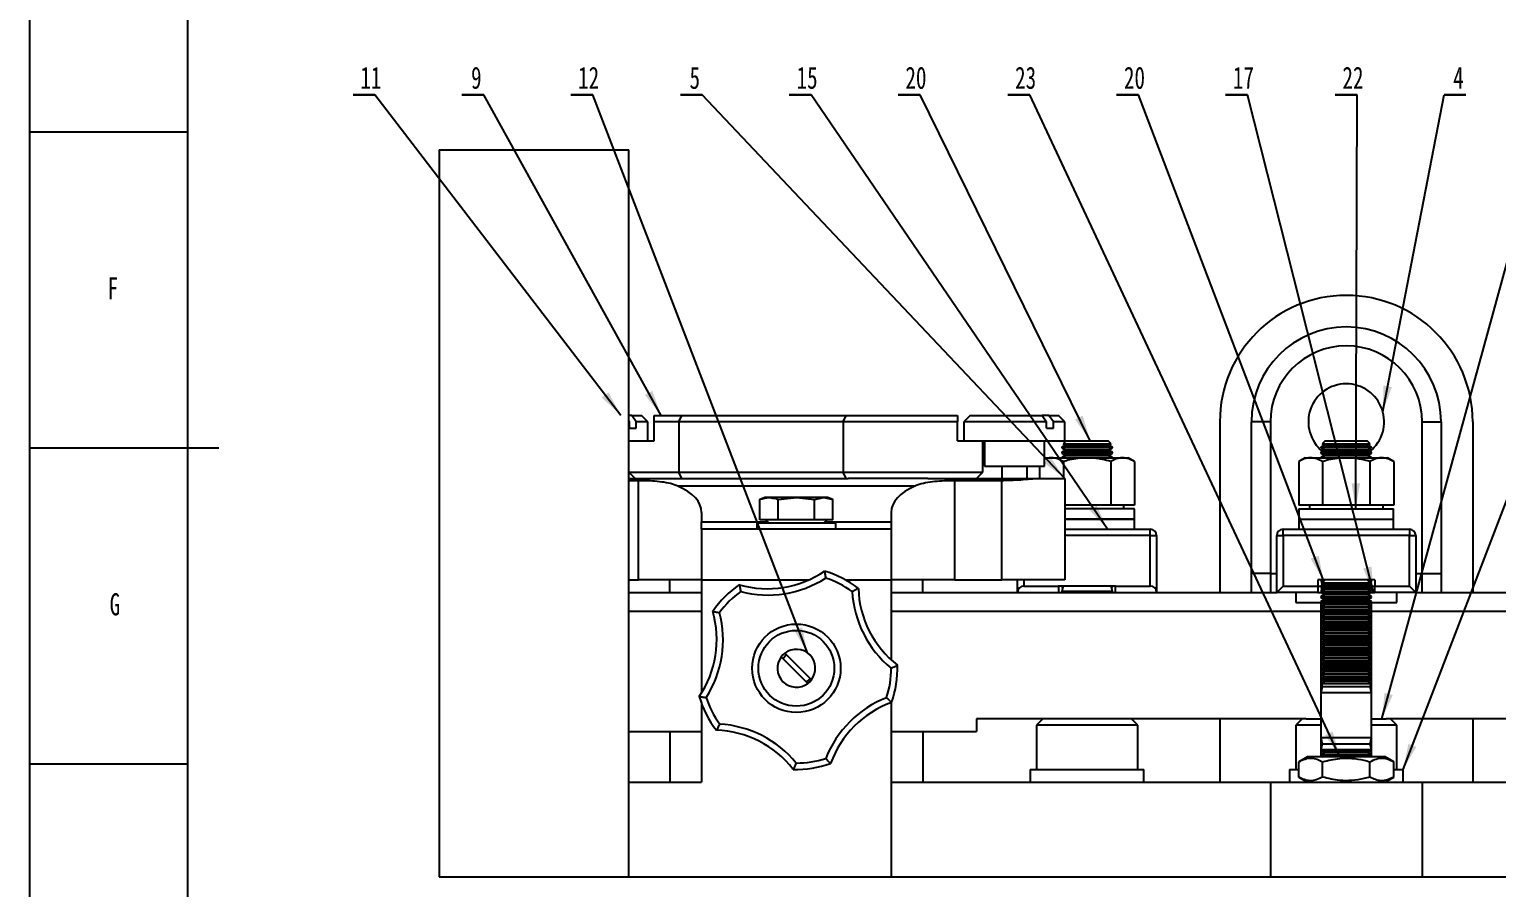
# Model space of a CAD drawing. Header units: millimetres. Extents: x 0 to 841, y 0 to 594.
# Drawn here: x 0 to 232.1, y 227.4 to 363.2 of the extents above; entities that cross this region are included whole.
import ezdxf

# ---------------------------------------------------------------- set-up
doc = ezdxf.new("R2010")
doc.units = ezdxf.units.MM
doc.layers.add('10', color=7, linetype='Continuous')
doc.layers.add('5', color=7, linetype='Continuous')
doc.styles.add('SLDTEXTSTYLE4', font='TXT', dxfattribs={"width": 0.7})
doc.dimstyles.new('SLDDIMSTYLE0', dxfattribs={"dimtxt": 0.18, "dimasz": 4.08, "dimexe": 0, "dimexo": 0.0625, "dimgap": 0, "dimtad": 0, "dimtih": 1, "dimtoh": 1, "dimdec": 0, "dimrnd": 1e-09, "dimzin": 0, "dimdsep": 46, "dimtxsty": 'Standard', "dimsah": 1, "dimcen": 0.09, "dimadec": 0, "dimazin": 0, "dimtfac": 4.08, "dimtdec": 0, "dimtofl": 0, "dimtmove": 0, "dimatfit": 3, "dimfxl": 0, "dimfrac": 2, "dimtolj": 1, "dimtzin": 0, "dimarcsym": 0})

# ---------------------------------------------------------------- blocks, each defined once
blk = doc.blocks.new('SW_NOTE_0')
at = {"layer": '10', "color": 0}
for p, q in [((-3.47, 0), (0, 0)), ((0, 0), (-3.47, 0)), ((-3.47, 0), (0, 0)), ((0, 0), (-3.47, 0)), ((-3.47, 0), (0, 0)), ((0, 0), (-3.47, 0))]:
    blk.add_line(p, q, dxfattribs=at)
at = {"layer": '10', "color": 0, "insert": (-0.65, 4.48), "char_height": 3.5, "attachment_point": 2, "style": 'SLDTEXTSTYLE4'}
blk.add_mtext('11', dxfattribs=at)
blk = doc.blocks.new('SW_NOTE_1')
at = {"layer": '10', "color": 0}
for p, q in [((-3.47, 0), (0, 0)), ((0, 0), (-3.47, 0)), ((-3.47, 0), (0, 0)), ((0, 0), (-3.47, 0)), ((-3.47, 0), (0, 0)), ((0, 0), (-3.47, 0))]:
    blk.add_line(p, q, dxfattribs=at)
at = {"layer": '10', "color": 0, "insert": (-1.19, 4.48), "char_height": 3.5, "attachment_point": 2, "style": 'SLDTEXTSTYLE4'}
blk.add_mtext('9', dxfattribs=at)
blk = doc.blocks.new('SW_NOTE_2')
at = {"layer": '10', "color": 0}
for p, q in [((-3.47, 0), (0, 0)), ((0, 0), (-3.47, 0)), ((-3.47, 0), (0, 0)), ((0, 0), (-3.47, 0)), ((-3.47, 0), (0, 0)), ((0, 0), (-3.47, 0))]:
    blk.add_line(p, q, dxfattribs=at)
at = {"layer": '10', "color": 0, "insert": (-0.65, 4.48), "char_height": 3.5, "attachment_point": 2, "style": 'SLDTEXTSTYLE4'}
blk.add_mtext('12', dxfattribs=at)
blk = doc.blocks.new('SW_NOTE_3')
at = {"layer": '10', "color": 0}
for p, q in [((-3.47, 0), (0, 0)), ((0, 0), (-3.47, 0)), ((-3.47, 0), (0, 0)), ((0, 0), (-3.47, 0)), ((-3.47, 0), (0, 0)), ((0, 0), (-3.47, 0))]:
    blk.add_line(p, q, dxfattribs=at)
at = {"layer": '10', "color": 0, "insert": (-1.19, 4.48), "char_height": 3.5, "attachment_point": 2, "style": 'SLDTEXTSTYLE4'}
blk.add_mtext('5', dxfattribs=at)
blk = doc.blocks.new('SW_NOTE_4')
at = {"layer": '10', "color": 0}
for p, q in [((-3.47, 0), (0, 0)), ((0, 0), (-3.47, 0)), ((-3.47, 0), (0, 0)), ((0, 0), (-3.47, 0)), ((-3.47, 0), (0, 0)), ((0, 0), (-3.47, 0))]:
    blk.add_line(p, q, dxfattribs=at)
at = {"layer": '10', "color": 0, "insert": (-0.65, 4.48), "char_height": 3.5, "attachment_point": 2, "style": 'SLDTEXTSTYLE4'}
blk.add_mtext('15', dxfattribs=at)
blk = doc.blocks.new('SW_NOTE_5')
at = {"layer": '10', "color": 0}
for p, q in [((-3.47, 0), (0, 0)), ((0, 0), (-3.47, 0)), ((-3.47, 0), (0, 0)), ((0, 0), (-3.47, 0)), ((-3.47, 0), (0, 0)), ((0, 0), (-3.47, 0))]:
    blk.add_line(p, q, dxfattribs=at)
at = {"layer": '10', "color": 0, "insert": (-0.65, 4.48), "char_height": 3.5, "attachment_point": 2, "style": 'SLDTEXTSTYLE4'}
blk.add_mtext('20', dxfattribs=at)
blk = doc.blocks.new('SW_NOTE_6')
at = {"layer": '10', "color": 0}
for p, q in [((-3.47, 0), (0, 0)), ((0, 0), (-3.47, 0)), ((-3.47, 0), (0, 0)), ((0, 0), (-3.47, 0)), ((-3.47, 0), (0, 0)), ((0, 0), (-3.47, 0))]:
    blk.add_line(p, q, dxfattribs=at)
at = {"layer": '10', "color": 0, "insert": (-0.65, 4.48), "char_height": 3.5, "attachment_point": 2, "style": 'SLDTEXTSTYLE4'}
blk.add_mtext('23', dxfattribs=at)
blk = doc.blocks.new('SW_NOTE_7')
at = {"layer": '10', "color": 0}
for p, q in [((-3.47, 0), (0, 0)), ((0, 0), (-3.47, 0)), ((-3.47, 0), (0, 0)), ((0, 0), (-3.47, 0)), ((-3.47, 0), (0, 0)), ((0, 0), (-3.47, 0))]:
    blk.add_line(p, q, dxfattribs=at)
at = {"layer": '10', "color": 0, "insert": (-0.65, 4.48), "char_height": 3.5, "attachment_point": 2, "style": 'SLDTEXTSTYLE4'}
blk.add_mtext('20', dxfattribs=at)
blk = doc.blocks.new('SW_NOTE_8')
at = {"layer": '10', "color": 0}
for p, q in [((-3.47, 0), (0, 0)), ((0, 0), (-3.47, 0)), ((-3.47, 0), (0, 0)), ((0, 0), (-3.47, 0)), ((-3.47, 0), (0, 0)), ((0, 0), (-3.47, 0))]:
    blk.add_line(p, q, dxfattribs=at)
at = {"layer": '10', "color": 0, "insert": (-0.64, 4.48), "char_height": 3.5, "attachment_point": 2, "style": 'SLDTEXTSTYLE4'}
blk.add_mtext('17', dxfattribs=at)
blk = doc.blocks.new('SW_NOTE_9')
at = {"layer": '10', "color": 0}
for p, q in [((-3.47, 0), (0, 0)), ((0, 0), (-3.47, 0)), ((-3.47, 0), (0, 0)), ((0, 0), (-3.47, 0)), ((-3.47, 0), (0, 0)), ((0, 0), (-3.47, 0))]:
    blk.add_line(p, q, dxfattribs=at)
at = {"layer": '10', "color": 0, "insert": (-0.65, 4.48), "char_height": 3.5, "attachment_point": 2, "style": 'SLDTEXTSTYLE4'}
blk.add_mtext('22', dxfattribs=at)
blk = doc.blocks.new('SW_NOTE_10')
at = {"layer": '10', "color": 0}
for p, q in [((0, 0), (3.47, 0)), ((3.47, 0), (0, 0)), ((0, 0), (3.47, 0)), ((3.47, 0), (0, 0)), ((0, 0), (3.47, 0)), ((3.47, 0), (0, 0))]:
    blk.add_line(p, q, dxfattribs=at)
at = {"layer": '10', "color": 0, "insert": (2.28, 4.48), "char_height": 3.5, "attachment_point": 2, "style": 'SLDTEXTSTYLE4'}
blk.add_mtext('4', dxfattribs=at)

msp = doc.modelspace()

# ---------------------------------------------------------------- linework, layer by layer
at = {"color": 7, "linetype": 'Continuous', "lineweight": 25}
for p, q in [((64.85, 344.13), (64.85, 229.13)), ((64.85, 344.13), (94.85, 344.13)), ((94.85, 229.13), (94.85, 344.13)), ((95.3, 302.13), (94.85, 302.13)), ((96.01, 301.13), (95.3, 302.13)), ((95.3, 302.13), (96.85, 302.13)), ((97.85, 301.13), (96.85, 302.13)), ((98.85, 301.13), (98.85, 302.13)), ((98.85, 302.13), (103.21, 302.13)), ((102.74, 301.13), (103.21, 302.13)), ((103.21, 302.13), (129.21, 302.13)), ((128.74, 301.13), (129.21, 302.13)), ((129.21, 302.13), (146.85, 302.13)), ((146.85, 302.13), (146.85, 301.13)), ((148.85, 302.13), (147.85, 301.13)), ((148.85, 302.13), (160.24, 302.13)), ((160.24, 302.13), (160.95, 301.13)), ((161.3, 302.13), (160.24, 302.13)), ((161.3, 302.13), (162.85, 302.13)), ((162.01, 301.13), (161.3, 302.13)), ((163.85, 301.13), (162.85, 302.13)), ((94.85, 301.27), (94.95, 301.13)), ((94.95, 300.13), (94.95, 301.13)), ((94.95, 300.13), (96.01, 300.13)), ((96.01, 300.13), (96.01, 301.13)), ((97.85, 301.13), (96.01, 301.13)), ((97.85, 298.13), (97.85, 301.13)), ((102.74, 301.13), (98.85, 301.13)), ((98.85, 298.13), (98.85, 301.13)), ((128.74, 301.13), (102.74, 301.13)), ((102.74, 301.13), (102.74, 293.13)), ((146.85, 301.13), (128.74, 301.13)), ((128.74, 301.13), (128.74, 293.13)), ((146.85, 298.13), (146.85, 301.13)), ((147.85, 301.13), (147.85, 298.13)), ((160.95, 301.13), (147.85, 301.13)), ((160.95, 300.13), (160.95, 301.13)), ((160.95, 300.13), (162.01, 300.13)), ((162.01, 300.13), (162.01, 301.13)), ((163.85, 301.13), (162.01, 301.13)), ((163.85, 298.13), (163.85, 301.13)), ((188.35, 301.13), (188.35, 274.13)), ((196.35, 301.13), (193.35, 301.13)), ((193.35, 277.13), (193.35, 301.13)), ((196.35, 301.13), (196.35, 277.13)), ((220.35, 301.13), (223.35, 301.13)), ((220.35, 277.13), (220.35, 301.13)), ((223.35, 301.13), (223.35, 277.13)), ((228.35, 301.13), (228.35, 274.13)), ((94.85, 298.13), (95.83, 298.13)), ((95.83, 298.13), (98.85, 298.13)), ((146.85, 298.13), (149.88, 298.13)), ((149.88, 298.13), (163.85, 298.13)), ((150.85, 293.13), (150.85, 298.13)), ((151.1, 298.13), (151.1, 294.13)), ((160.6, 294.13), (160.6, 298.13)), ((163.94, 297.45), (163.35, 297.11)), ((164.03, 298.13), (163.56, 297.66)), ((163.56, 297.66), (163.94, 297.45)), ((163.56, 297.66), (167.35, 297.66)), ((170.76, 297.45), (163.94, 297.45)), ((164.03, 298.13), (170.67, 298.13)), ((167.35, 297.66), (171.14, 297.66)), ((171.14, 297.66), (170.67, 298.13)), ((170.76, 297.45), (171.14, 297.66)), ((171.35, 297.11), (170.76, 297.45)), ((204.94, 297.45), (204.35, 297.11)), ((205.03, 298.13), (204.56, 297.66)), ((204.56, 297.66), (204.94, 297.45)), ((204.56, 297.66), (208.26, 297.66)), ((211.76, 297.45), (204.94, 297.45)), ((205.03, 298.13), (211.67, 298.13)), ((208.26, 297.66), (212.14, 297.66)), ((212.14, 297.66), (211.67, 298.13)), ((211.76, 297.45), (212.14, 297.66)), ((212.35, 297.11), (211.76, 297.45)), ((160.85, 295.43), (160.6, 295.28)), ((160.85, 295.43), (161.72, 295.43)), ((161.72, 295.43), (167.35, 295.43)), ((163.35, 297.11), (163.35, 296.98)), ((171.35, 297.11), (163.35, 297.11)), ((163.35, 296.98), (163.94, 296.64)), ((171.35, 296.98), (163.35, 296.98)), ((163.94, 296.64), (163.35, 296.3)), ((163.35, 296.3), (163.35, 296.16)), ((171.35, 296.3), (163.35, 296.3)), ((163.35, 296.16), (163.94, 295.83)), ((171.35, 296.16), (163.35, 296.16)), ((163.94, 295.83), (163.35, 295.49)), ((163.35, 295.49), (163.35, 295.43)), ((171.35, 295.49), (163.35, 295.49)), ((163.6, 294.84), (163.6, 292.13)), ((170.76, 296.64), (163.94, 296.64)), ((170.76, 295.83), (163.94, 295.83)), ((167.35, 295.43), (172.98, 295.43)), ((170.76, 296.64), (171.35, 296.98)), ((171.35, 296.3), (170.76, 296.64)), ((170.76, 295.83), (171.35, 296.16)), ((171.35, 295.49), (170.76, 295.83)), ((171.1, 294.84), (171.1, 287.93)), ((171.35, 296.98), (171.35, 297.11)), ((171.35, 296.16), (171.35, 296.3)), ((171.35, 295.43), (171.35, 295.49)), ((172.98, 295.43), (173.85, 295.43)), ((174.86, 294.84), (173.85, 295.43)), ((174.86, 294.84), (174.86, 287.93)), ((201.85, 295.43), (200.84, 294.84)), ((200.84, 294.84), (200.84, 287.93)), ((201.85, 295.43), (202.72, 295.43)), ((202.72, 295.43), (208.35, 295.43)), ((204.35, 297.11), (204.35, 296.98)), ((212.35, 297.11), (204.35, 297.11)), ((204.35, 296.98), (204.94, 296.64)), ((212.35, 296.98), (204.35, 296.98)), ((204.94, 296.64), (204.35, 296.3)), ((204.35, 296.3), (204.35, 296.16)), ((212.35, 296.3), (204.35, 296.3)), ((204.35, 296.16), (204.94, 295.83)), ((212.35, 296.16), (204.35, 296.16)), ((204.94, 295.83), (204.35, 295.49)), ((204.35, 295.49), (204.35, 295.43)), ((212.35, 295.49), (204.35, 295.49)), ((204.6, 294.84), (204.6, 287.93)), ((211.76, 296.64), (204.94, 296.64)), ((211.76, 295.83), (204.94, 295.83)), ((208.35, 295.43), (213.98, 295.43)), ((211.76, 296.64), (212.35, 296.98)), ((212.35, 296.3), (211.76, 296.64)), ((211.76, 295.83), (212.35, 296.16)), ((212.35, 295.49), (211.76, 295.83)), ((212.1, 294.84), (212.1, 287.93)), ((212.35, 296.98), (212.35, 297.11)), ((212.35, 296.16), (212.35, 296.3)), ((212.35, 295.43), (212.35, 295.49)), ((213.98, 295.43), (214.85, 295.43)), ((215.86, 294.84), (214.85, 295.43)), ((215.86, 294.84), (215.86, 287.93)), ((94.85, 293.13), (95.85, 292.13)), ((94.85, 293.13), (102.74, 293.13)), ((103.21, 292.13), (102.74, 293.13)), ((102.74, 293.13), (128.74, 293.13)), ((128.74, 293.13), (150.85, 293.13)), ((129.21, 292.13), (128.74, 293.13)), ((149.85, 292.13), (150.85, 293.13)), ((151.1, 294.13), (160.6, 294.13)), ((153.85, 294.13), (153.85, 292.13)), ((157.85, 292.13), (157.85, 294.13)), ((159.84, 294.13), (159.84, 292.13)), ((94.85, 292.13), (129.55, 292.13)), ((96.35, 291.81), (94.85, 291.81)), ((96.35, 276.13), (96.35, 291.81)), ((140.09, 290.95), (102.62, 290.95)), ((142.16, 292.13), (129.55, 292.13)), ((142.16, 292.13), (160.46, 292.13)), ((146.35, 291.81), (146.35, 276.13)), ((153.85, 291.81), (146.35, 291.81)), ((153.85, 276.13), (153.85, 291.81)), ((160.46, 292.13), (163.85, 292.13)), ((163.85, 292.13), (163.85, 276.13)), ((116.35, 289.13), (115.58, 288.84)), ((115.58, 285.63), (115.58, 288.84)), ((117.02, 289.13), (116.35, 289.13)), ((121.35, 289.13), (117.02, 289.13)), ((118.46, 288.84), (121.35, 289.13)), ((118.46, 285.63), (118.46, 288.84)), ((121.35, 289.13), (124.24, 288.84)), ((125.68, 289.13), (121.35, 289.13)), ((124.24, 288.84), (125.68, 289.13)), ((124.24, 285.63), (124.24, 288.84)), ((125.68, 289.13), (127.12, 288.84)), ((126.35, 289.13), (125.68, 289.13)), ((127.12, 288.84), (126.35, 289.13)), ((127.12, 285.63), (127.12, 288.84)), ((171.1, 287.93), (163.85, 287.93)), ((174.86, 287.93), (171.1, 287.93)), ((173.17, 287.33), (173.17, 287.93)), ((204.6, 287.93), (200.84, 287.93)), ((202.54, 287.93), (202.54, 287.33)), ((212.1, 287.93), (204.6, 287.93)), ((215.86, 287.93), (212.1, 287.93)), ((214.17, 287.33), (214.17, 287.93)), ((106.35, 286.79), (106.35, 285.3)), ((118.46, 285.63), (115.58, 285.63)), ((116.48, 285.63), (116.98, 285.13)), ((124.24, 285.63), (118.46, 285.63)), ((127.12, 285.63), (124.24, 285.63)), ((125.72, 285.13), (126.22, 285.63)), ((136.35, 286.79), (136.35, 285.3)), ((174.85, 287.33), (163.85, 287.33)), ((163.85, 285.73), (173.12, 285.73)), ((174.85, 285.73), (163.85, 285.73)), ((173.12, 285.73), (174.85, 285.73)), ((174.85, 285.73), (174.85, 287.33)), ((174.85, 284.13), (174.85, 285.73)), ((200.85, 287.33), (200.85, 285.73)), ((200.85, 287.33), (215.85, 287.33)), ((200.85, 285.73), (200.85, 284.13)), ((200.85, 285.73), (215.85, 285.73)), ((215.85, 285.73), (215.85, 287.33)), ((215.85, 284.13), (215.85, 285.73)), ((106.35, 284.13), (106.35, 285.3)), ((106.35, 284.13), (106.35, 276.13)), ((136.35, 284.13), (106.35, 284.13)), ((115.1, 285.13), (115.1, 284.13)), ((115.1, 285.13), (127.6, 285.13)), ((127.6, 284.13), (127.6, 285.13)), ((136.35, 285.3), (136.35, 284.13)), ((136.35, 284.13), (136.35, 276.13)), ((163.85, 284.13), (177.35, 284.13)), ((177.35, 283.13), (177.35, 284.13)), ((198.35, 284.13), (218.35, 284.13)), ((198.35, 283.13), (198.35, 284.13)), ((218.35, 284.13), (218.35, 283.13)), ((177.35, 275.13), (177.35, 283.13)), ((177.35, 283.13), (178.35, 283.13)), ((178.35, 283.13), (178.35, 274.13)), ((197.35, 283.13), (198.35, 283.13)), ((197.35, 274.13), (197.35, 283.13)), ((218.35, 283.13), (198.35, 283.13)), ((198.35, 283.13), (198.35, 275.13)), ((218.35, 283.13), (219.35, 283.13)), ((218.35, 275.13), (218.35, 283.13)), ((219.35, 283.13), (219.35, 274.13)), ((193.35, 274.13), (193.35, 277.13)), ((196.35, 277.13), (193.35, 277.13)), ((220.35, 277.13), (223.35, 277.13)), ((223.35, 277.13), (223.35, 274.13)), ((94.85, 276.13), (96.35, 276.13)), ((94.85, 274.13), (106.35, 274.13)), ((106.35, 276.13), (96.35, 276.13)), ((101.35, 274.13), (101.35, 276.13)), ((106.35, 276.13), (106.35, 258.23)), ((106.35, 276.13), (123.37, 276.13)), ((129.1, 276.13), (136.35, 276.13)), ((146.35, 276.13), (136.35, 276.13)), ((136.35, 276.13), (136.35, 263.47)), ((136.35, 274.13), (197.35, 274.13)), ((141.35, 274.13), (141.35, 276.13)), ((146.35, 276.13), (153.85, 276.13)), ((163.85, 276.13), (153.85, 276.13)), ((156.35, 274.13), (156.35, 276.13)), ((157.35, 275.13), (162.85, 275.13)), ((162.85, 275.13), (162.85, 274.13)), ((171.85, 275.13), (162.85, 275.13)), ((163.38, 275.13), (163.35, 275.11)), ((163.54, 275.13), (163.35, 274.25)), ((163.35, 275.11), (163.35, 274.98)), ((163.54, 275.11), (163.35, 275.11)), ((163.35, 274.98), (163.49, 274.89)), ((163.51, 274.98), (163.35, 274.98)), ((163.36, 274.31), (163.35, 274.3)), ((163.35, 274.3), (163.35, 274.25)), ((163.36, 274.3), (163.35, 274.3)), ((163.35, 274.25), (163.35, 274.13)), ((171.35, 274.25), (163.35, 274.25)), ((171.35, 274.25), (171.16, 275.13)), ((171.35, 275.11), (171.16, 275.11)), ((171.35, 274.98), (171.19, 274.98)), ((171.21, 274.89), (171.35, 274.98)), ((171.35, 275.11), (171.32, 275.13)), ((171.35, 274.3), (171.34, 274.31)), ((171.35, 274.3), (171.34, 274.3)), ((171.35, 274.98), (171.35, 275.11)), ((171.35, 274.25), (171.35, 274.3)), ((171.35, 274.13), (171.35, 274.25)), ((171.85, 275.13), (177.35, 275.13)), ((171.85, 274.13), (171.85, 275.13)), ((197.35, 274.13), (198.35, 275.13)), ((203.85, 274.13), (197.35, 274.13)), ((198.35, 275.13), (203.85, 275.13)), ((200.35, 274.13), (200.35, 272.53)), ((212.85, 276.13), (203.85, 276.13)), ((203.85, 276.13), (203.85, 275.13)), ((203.85, 275.13), (203.85, 274.13)), ((203.85, 275.13), (204.38, 275.13)), ((203.85, 274.13), (204.35, 274.13)), ((204.94, 275.45), (204.35, 275.11)), ((204.35, 275.11), (204.35, 274.98)), ((212.35, 275.11), (204.35, 275.11)), ((204.35, 274.98), (204.94, 274.64)), ((212.35, 274.98), (204.35, 274.98)), ((204.94, 274.64), (204.35, 274.3)), ((204.35, 274.3), (204.35, 274.16)), ((212.35, 274.3), (204.35, 274.3)), ((204.35, 274.16), (204.94, 273.83)), ((204.35, 274.16), (204.35, 274.13)), ((212.35, 274.16), (204.35, 274.16)), ((204.49, 274.89), (204.36, 274.31)), ((204.56, 276.13), (204.37, 276.02)), ((204.37, 276.02), (204.55, 275.22)), ((204.37, 276.02), (204.92, 276.02)), ((205.03, 276.13), (204.56, 275.66)), ((204.56, 275.66), (204.94, 275.45)), ((204.56, 275.66), (208.35, 275.66)), ((211.76, 275.45), (204.94, 275.45)), ((211.76, 274.64), (204.94, 274.64)), ((208.35, 275.66), (212.14, 275.66)), ((212.14, 275.66), (211.67, 276.13)), ((211.76, 275.45), (212.14, 275.66)), ((212.35, 275.11), (211.76, 275.45)), ((211.76, 274.64), (212.35, 274.98)), ((212.35, 274.3), (211.76, 274.64)), ((211.76, 273.83), (212.35, 274.16)), ((211.78, 276.02), (212.33, 276.02)), ((212.33, 276.02), (212.14, 276.13)), ((212.16, 275.22), (212.33, 276.02)), ((212.34, 274.31), (212.21, 274.89)), ((212.32, 275.13), (212.85, 275.13)), ((212.35, 274.98), (212.35, 275.11)), ((212.35, 274.16), (212.35, 274.3)), ((212.35, 274.13), (212.35, 274.16)), ((212.35, 274.13), (212.85, 274.13)), ((212.85, 276.13), (212.85, 275.13)), ((212.85, 275.13), (218.35, 275.13)), ((212.85, 274.13), (212.85, 275.13)), ((219.35, 274.13), (212.85, 274.13)), ((216.35, 272.53), (216.35, 274.13)), ((218.35, 275.13), (219.35, 274.13)), ((219.35, 274.13), (280.35, 274.13)), ((200.35, 272.53), (204.35, 272.53)), ((204.94, 273.83), (204.35, 273.49)), ((204.35, 273.49), (204.35, 273.35)), ((212.35, 273.49), (204.35, 273.49)), ((204.35, 273.35), (204.94, 273.01)), ((212.35, 273.35), (204.35, 273.35)), ((204.94, 273.01), (204.35, 272.68)), ((204.35, 272.68), (204.35, 272.54)), ((212.35, 272.68), (204.35, 272.68)), ((204.35, 272.54), (204.94, 272.2)), ((212.35, 272.54), (204.35, 272.54)), ((204.35, 272.53), (204.35, 271.86)), ((204.94, 272.2), (204.35, 271.86)), ((204.35, 271.86), (204.35, 271.73)), ((212.35, 271.86), (204.35, 271.86)), ((204.35, 271.73), (204.94, 271.39)), ((204.35, 271.73), (204.35, 271.05)), ((212.35, 271.73), (204.35, 271.73)), ((211.76, 273.83), (204.94, 273.83)), ((211.76, 273.01), (204.94, 273.01)), ((211.76, 272.2), (204.94, 272.2)), ((212.35, 273.49), (211.76, 273.83)), ((211.76, 273.01), (212.35, 273.35)), ((212.35, 272.68), (211.76, 273.01)), ((211.76, 272.2), (212.35, 272.54)), ((212.35, 271.86), (211.76, 272.2)), ((211.76, 271.39), (212.35, 271.73)), ((212.35, 273.35), (212.35, 273.49)), ((212.35, 272.54), (212.35, 272.68)), ((212.35, 271.86), (212.35, 272.53)), ((212.35, 272.53), (216.35, 272.53)), ((212.35, 271.73), (212.35, 271.86)), ((212.35, 271.05), (212.35, 271.73)), ((204.94, 271.39), (204.35, 271.05)), ((204.35, 271.05), (204.35, 270.92)), ((212.35, 271.05), (204.35, 271.05)), ((204.35, 270.92), (204.94, 270.58)), ((204.35, 270.92), (204.35, 270.24)), ((212.35, 270.92), (204.35, 270.92)), ((204.94, 270.58), (204.35, 270.24)), ((204.35, 270.24), (204.35, 270.1)), ((212.35, 270.24), (204.35, 270.24)), ((204.35, 270.1), (204.94, 269.77)), ((204.35, 270.1), (204.35, 269.43)), ((212.35, 270.1), (204.35, 270.1)), ((204.94, 269.77), (204.35, 269.43)), ((204.35, 269.43), (204.35, 269.29)), ((212.35, 269.43), (204.35, 269.43)), ((204.35, 269.29), (204.94, 268.95)), ((204.35, 269.29), (204.35, 268.62)), ((212.35, 269.29), (204.35, 269.29)), ((211.76, 271.39), (204.94, 271.39)), ((211.76, 270.58), (204.94, 270.58)), ((211.76, 269.77), (204.94, 269.77)), ((212.35, 271.05), (211.76, 271.39)), ((211.76, 270.58), (212.35, 270.92)), ((212.35, 270.24), (211.76, 270.58)), ((211.76, 269.77), (212.35, 270.1)), ((212.35, 269.43), (211.76, 269.77)), ((211.76, 268.95), (212.35, 269.29)), ((212.35, 270.92), (212.35, 271.05)), ((212.35, 270.24), (212.35, 270.92)), ((212.35, 270.1), (212.35, 270.24)), ((212.35, 269.43), (212.35, 270.1)), ((212.35, 269.29), (212.35, 269.43)), ((212.35, 268.62), (212.35, 269.29)), ((204.94, 268.95), (204.35, 268.62)), ((204.35, 268.62), (204.35, 268.48)), ((212.35, 268.62), (204.35, 268.62)), ((204.35, 268.48), (204.94, 268.14)), ((204.35, 268.48), (204.35, 267.8)), ((212.35, 268.48), (204.35, 268.48)), ((204.94, 268.14), (204.35, 267.8)), ((204.35, 267.8), (204.35, 267.67)), ((212.35, 267.8), (204.35, 267.8)), ((204.35, 267.67), (204.94, 267.33)), ((204.35, 267.67), (204.35, 266.99)), ((212.35, 267.67), (204.35, 267.67)), ((204.94, 267.33), (204.35, 266.99)), ((204.35, 266.99), (204.35, 266.86)), ((212.35, 266.99), (204.35, 266.99)), ((211.76, 268.95), (204.94, 268.95)), ((211.76, 268.14), (204.94, 268.14)), ((211.76, 267.33), (204.94, 267.33)), ((212.35, 268.62), (211.76, 268.95)), ((211.76, 268.14), (212.35, 268.48)), ((212.35, 267.8), (211.76, 268.14)), ((211.76, 267.33), (212.35, 267.67)), ((212.35, 266.99), (211.76, 267.33)), ((212.35, 268.48), (212.35, 268.62)), ((212.35, 267.8), (212.35, 268.48)), ((212.35, 267.67), (212.35, 267.8)), ((212.35, 266.99), (212.35, 267.67)), ((212.35, 266.86), (212.35, 266.99)), ((204.35, 266.86), (204.94, 266.52)), ((204.35, 266.86), (204.35, 266.18)), ((212.35, 266.86), (204.35, 266.86)), ((204.94, 266.52), (204.35, 266.18)), ((204.35, 266.18), (204.35, 266.05)), ((212.35, 266.18), (204.35, 266.18)), ((204.35, 266.05), (204.94, 265.71)), ((204.35, 266.05), (204.35, 265.37)), ((212.35, 266.05), (204.35, 266.05)), ((204.94, 265.71), (204.35, 265.37)), ((204.35, 265.37), (204.35, 265.23)), ((212.35, 265.37), (204.35, 265.37)), ((204.35, 265.23), (204.94, 264.9)), ((204.35, 265.23), (204.35, 264.56)), ((212.35, 265.23), (204.35, 265.23)), ((204.94, 264.9), (204.35, 264.56)), ((211.76, 266.52), (204.94, 266.52)), ((211.76, 265.71), (204.94, 265.71)), ((211.76, 264.9), (204.94, 264.9)), ((211.76, 266.52), (212.35, 266.86)), ((212.35, 266.18), (211.76, 266.52)), ((211.76, 265.71), (212.35, 266.05)), ((212.35, 265.37), (211.76, 265.71)), ((211.76, 264.9), (212.35, 265.23)), ((212.35, 264.56), (211.76, 264.9)), ((212.35, 266.18), (212.35, 266.86)), ((212.35, 266.05), (212.35, 266.18)), ((212.35, 265.37), (212.35, 266.05)), ((212.35, 265.23), (212.35, 265.37)), ((212.35, 264.56), (212.35, 265.23)), ((118.97, 263.94), (123.17, 259.74)), ((119.24, 263.67), (119.75, 264.3)), ((123.74, 260.31), (119.53, 264.51)), ((204.35, 264.56), (204.35, 264.42)), ((212.35, 264.56), (204.35, 264.56)), ((204.35, 264.42), (204.94, 264.08)), ((204.35, 264.42), (204.35, 263.75)), ((212.35, 264.42), (204.35, 264.42)), ((204.94, 264.08), (204.35, 263.75)), ((204.35, 263.75), (204.35, 263.61)), ((212.35, 263.75), (204.35, 263.75)), ((204.35, 263.61), (204.94, 263.27)), ((204.35, 263.61), (204.35, 262.93)), ((212.35, 263.61), (204.35, 263.61)), ((204.94, 263.27), (204.35, 262.93)), ((204.35, 262.93), (204.35, 262.8)), ((212.35, 262.93), (204.35, 262.93)), ((204.35, 262.8), (204.94, 262.46)), ((204.35, 262.8), (204.35, 262.12)), ((212.35, 262.8), (204.35, 262.8)), ((204.94, 262.46), (204.35, 262.12)), ((211.76, 264.08), (204.94, 264.08)), ((211.76, 263.27), (204.94, 263.27)), ((211.76, 262.46), (204.94, 262.46)), ((211.76, 264.08), (212.35, 264.42)), ((212.35, 263.75), (211.76, 264.08)), ((211.76, 263.27), (212.35, 263.61)), ((212.35, 262.93), (211.76, 263.27)), ((211.76, 262.46), (212.35, 262.8)), ((212.35, 262.12), (211.76, 262.46)), ((212.35, 264.42), (212.35, 264.56)), ((212.35, 263.75), (212.35, 264.42)), ((212.35, 263.61), (212.35, 263.75)), ((212.35, 262.93), (212.35, 263.61)), ((212.35, 262.8), (212.35, 262.93)), ((212.35, 262.12), (212.35, 262.8)), ((204.35, 262.12), (204.35, 261.99)), ((212.35, 262.12), (204.35, 262.12)), ((204.35, 261.99), (204.94, 261.65)), ((204.35, 261.99), (204.35, 261.31)), ((212.35, 261.99), (204.35, 261.99)), ((204.94, 261.65), (204.35, 261.31)), ((204.35, 261.31), (204.35, 261.17)), ((212.35, 261.31), (204.35, 261.31)), ((204.35, 261.17), (204.94, 260.84)), ((204.35, 261.17), (204.35, 260.5)), ((212.35, 261.17), (204.35, 261.17)), ((204.94, 260.84), (204.35, 260.5)), ((204.35, 260.5), (204.35, 260.36)), ((212.35, 260.5), (204.35, 260.5)), ((204.35, 260.36), (204.94, 260.02)), ((204.35, 260.36), (204.35, 258.25)), ((212.35, 260.36), (204.35, 260.36)), ((204.94, 260.02), (204.43, 259.74)), ((211.76, 261.65), (204.94, 261.65)), ((211.76, 260.84), (204.94, 260.84)), ((211.76, 260.02), (204.94, 260.02)), ((211.76, 261.65), (212.35, 261.99)), ((212.35, 261.31), (211.76, 261.65)), ((211.76, 260.84), (212.35, 261.17)), ((212.35, 260.5), (211.76, 260.84)), ((211.76, 260.02), (212.35, 260.36)), ((212.27, 259.74), (211.76, 260.02)), ((212.35, 261.99), (212.35, 262.12)), ((212.35, 261.31), (212.35, 261.99)), ((212.35, 261.17), (212.35, 261.31)), ((212.35, 260.5), (212.35, 261.17)), ((212.35, 260.36), (212.35, 260.5)), ((212.35, 258.25), (212.35, 260.36)), ((204.55, 259.19), (204.35, 258.25)), ((204.35, 258.25), (204.35, 251.13)), ((212.35, 258.25), (204.35, 258.25)), ((204.43, 259.74), (204.55, 259.19)), ((204.43, 259.74), (212.27, 259.74)), ((212.15, 259.19), (204.55, 259.19)), ((212.15, 259.19), (212.27, 259.74)), ((212.35, 258.25), (212.15, 259.19)), ((212.35, 251.13), (212.35, 258.25)), ((106.35, 256.56), (106.35, 244.13)), ((136.35, 256.68), (136.35, 229.13)), ((202.03, 254.13), (149.85, 254.13)), ((149.85, 254.13), (149.85, 252.13)), ((160.35, 254.13), (159.35, 253.13)), ((159.35, 253.13), (159.35, 246.13)), ((175.35, 253.13), (159.35, 253.13)), ((175.35, 253.13), (174.35, 254.13)), ((175.35, 246.13), (175.35, 253.13)), ((188.35, 254.13), (188.35, 244.13)), ((201.35, 254.13), (200.35, 253.13)), ((200.35, 253.13), (200.35, 246.13)), ((204.35, 253.13), (200.35, 253.13)), ((202.03, 254.13), (204.35, 254.13)), ((212.35, 254.13), (214.68, 254.13)), ((216.35, 253.13), (212.35, 253.13)), ((277.85, 254.13), (214.68, 254.13)), ((216.35, 253.13), (215.35, 254.13)), ((216.35, 246.13), (216.35, 253.13)), ((228.35, 254.13), (228.35, 244.13)), ((94.85, 252.13), (106.35, 252.13)), ((101.35, 252.13), (101.35, 244.13)), ((136.35, 252.13), (149.85, 252.13)), ((141.35, 252.13), (141.35, 244.13)), ((204.35, 251.13), (204.55, 250.19)), ((204.35, 251.13), (204.35, 249.25)), ((212.35, 251.13), (204.35, 251.13)), ((212.15, 250.19), (212.35, 251.13)), ((212.35, 249.25), (212.35, 251.13)), ((204.55, 250.19), (204.35, 249.25)), ((204.35, 249.25), (204.35, 249.13)), ((212.35, 249.25), (204.35, 249.25)), ((204.35, 249.13), (204.94, 248.79)), ((204.35, 249.13), (204.35, 248.45)), ((212.35, 249.13), (204.35, 249.13)), ((204.94, 248.79), (204.35, 248.45)), ((204.35, 248.45), (204.35, 248.32)), ((212.35, 248.45), (204.35, 248.45)), ((204.55, 250.19), (208.35, 250.19)), ((211.76, 248.79), (204.94, 248.79)), ((208.35, 250.19), (212.15, 250.19)), ((211.76, 248.79), (212.35, 249.13)), ((212.35, 248.45), (211.76, 248.79)), ((212.35, 249.25), (212.15, 250.19)), ((212.35, 249.13), (212.35, 249.25)), ((212.35, 248.45), (212.35, 249.13)), ((212.35, 248.32), (212.35, 248.45)), ((158.35, 246.13), (158.35, 244.13)), ((158.35, 246.13), (176.35, 246.13)), ((176.35, 244.13), (176.35, 246.13)), ((199.35, 246.13), (199.35, 244.13)), ((199.35, 246.13), (200.84, 246.13)), ((202.23, 248.13), (200.84, 247.33)), ((200.84, 244.92), (200.84, 247.33)), ((214.48, 248.13), (202.23, 248.13)), ((204.35, 248.32), (204.68, 248.13)), ((204.35, 248.32), (204.35, 248.13)), ((212.35, 248.32), (204.35, 248.32)), ((204.6, 244.92), (204.6, 247.33)), ((212.02, 248.13), (212.35, 248.32)), ((212.1, 244.92), (212.1, 247.33)), ((212.35, 248.13), (212.35, 248.32)), ((215.86, 247.33), (214.48, 248.13)), ((215.86, 244.92), (215.86, 247.33)), ((215.86, 246.13), (217.35, 246.13)), ((217.35, 244.13), (217.35, 246.13)), ((94.85, 244.13), (106.35, 244.13)), ((136.35, 244.13), (196.35, 244.13)), ((196.35, 244.13), (196.35, 229.13)), ((196.35, 244.13), (220.35, 244.13)), ((200.84, 244.92), (202.23, 244.13)), ((214.48, 244.13), (215.86, 244.92)), ((220.35, 244.13), (220.35, 229.13)), ((220.35, 244.13), (280.35, 244.13)), ((64.85, 229.13), (94.85, 229.13)), ((94.85, 229.13), (136.35, 229.13)), ((136.35, 229.13), (196.35, 229.13)), ((196.35, 229.13), (220.35, 229.13)), ((220.35, 229.13), (280.35, 229.13))]:
    msp.add_line(p, q, dxfattribs=at)
at = {"color": 8, "linetype": 'Continuous', "lineweight": 25}
for p, q in [((106.35, 285.3), (116.8, 285.3)), ((125.9, 285.3), (136.35, 285.3)), ((177.35, 283.13), (163.85, 283.13)), ((196.35, 277.13), (196.35, 274.13)), ((196.35, 277.13), (197.35, 277.13)), ((219.35, 277.13), (220.35, 277.13)), ((220.35, 274.13), (220.35, 277.13)), ((157.35, 276.13), (157.35, 275.13)), ((106.35, 271.13), (94.85, 271.13)), ((204.35, 271.13), (136.35, 271.13)), ((280.35, 271.13), (212.35, 271.13))]:
    msp.add_line(p, q, dxfattribs=at)
at = {"color": 7, "linetype": 'Continuous', "lineweight": 25, "flags": 128}
for points in [[(119.53, 264.51), (119.23, 264.25), (118.97, 263.94)], [(123.17, 259.74), (123.47, 260), (123.74, 260.31)]]:
    msp.add_lwpolyline(points, dxfattribs=at)
at = {"color": 7, "linetype": 'Continuous', "lineweight": 25}
for radius in [7, 6]:
    msp.add_circle((121.35, 262.13), radius, dxfattribs=at)
for centre, radius, start, end in [((208.35, 301.13), 20, 0, 180), ((208.35, 301.13), 15, 0, 180), ((208.35, 301.13), 12, 0, 180), ((208.35, 301.13), 6, 90, 231.3042), ((208.35, 301.13), 6, 308.6958, 90), ((177.35, 283.13), 1, 0, 90), ((198.35, 283.13), 1, 90, 180), ((218.35, 283.13), 1, 0, 90), ((116.82, 290.72), 16, 253.8069, 304.1931), ((116.82, 290.72), 17, 255.4422, 302.5578), ((121.35, 262.13), 16, 52.1931, 73.8069), ((121.35, 262.13), 15, 53.934, 72.066), ((121.35, 262.13), 16, 124.1931, 145.8069), ((121.35, 262.13), 15, 125.934, 144.066), ((147.15, 275.27), 17, 183.4422, 230.5578), ((147.15, 275.27), 16, 181.8069, 232.1931), ((157.35, 274.13), 1, 90, 180), ((177.35, 274.13), 1, 0, 90), ((92.75, 266.65), 16, 325.8069, 16.1931), ((92.75, 266.65), 17, 327.4422, 14.5578), ((121.35, 262.13), 3, 322.6623, 127.3377), ((121.35, 262.13), 3, 142.6623, 307.3377), ((121.35, 262.13), 16, 340.1931, 1.8069), ((121.35, 262.13), 15, 341.934, 0.066), ((121.35, 262.13), 16, 196.1931, 217.8069), ((121.35, 262.13), 15, 197.934, 216.066), ((141.83, 241.65), 17, 111.4422, 158.5578), ((141.83, 241.65), 16, 109.8069, 160.1931), ((108.2, 236.33), 17, 39.4422, 86.5578), ((108.2, 236.33), 16, 37.8069, 88.1931), ((121.35, 262.13), 16, 268.1931, 289.8069), ((121.35, 262.13), 15, 269.934, 288.066)]:
    msp.add_arc(centre, radius, start, end, dxfattribs=at)
for centre, start_param, end_param in [((96.35, 286.79), 0, 0.893726), ((146.35, 286.79), 2.247866, 3.141593)]:
    msp.add_ellipse(centre, major_axis=(10, 0), ratio=0.533333, start_param=start_param, end_param=end_param, dxfattribs=at)
for points, knots in [([(161.72, 295.43), (161.68, 295.42), (161.34, 295.42), (160.96, 295.37), (160.64, 295.21), (160.6, 295.2)], [0, 0, 0, 0, 0.118262, 0.895741, 1, 1, 1, 1]), ([(163.6, 294.84), (163.29, 295.01), (162.68, 295.33), (162.04, 295.39), (161.72, 295.43)], [0, 0, 0, 0, 0.495458, 1, 1, 1, 1]), ([(167.35, 295.43), (166.41, 295.36), (165.14, 295.27), (163.91, 294.93), (163.6, 294.84)], [0, 0, 0, 0, 0.742449, 1, 1, 1, 1]), ([(171.1, 294.84), (170.2, 295.07), (168.96, 295.38), (167.69, 295.42), (167.35, 295.43)], [0, 0, 0, 0, 0.731366, 1, 1, 1, 1]), ([(172.98, 295.43), (172.94, 295.42), (172.6, 295.42), (171.96, 295.29), (171.39, 294.99), (171.1, 294.84)], [0, 0, 0, 0, 0.070077, 0.530778, 1, 1, 1, 1]), ([(174.86, 294.84), (174.55, 295.01), (173.94, 295.33), (173.3, 295.39), (172.98, 295.43)], [0, 0, 0, 0, 0.495458, 1, 1, 1, 1]), ([(202.72, 295.43), (202.68, 295.42), (202.34, 295.42), (201.7, 295.29), (201.13, 294.99), (200.84, 294.84)], [0, 0, 0, 0, 0.070077, 0.530778, 1, 1, 1, 1]), ([(204.6, 294.84), (204.29, 295.01), (203.68, 295.33), (203.04, 295.39), (202.72, 295.43)], [0, 0, 0, 0, 0.495458, 1, 1, 1, 1]), ([(208.35, 295.43), (207.41, 295.36), (206.14, 295.27), (204.91, 294.93), (204.6, 294.84)], [0, 0, 0, 0, 0.742449, 1, 1, 1, 1]), ([(212.1, 294.84), (211.2, 295.07), (209.96, 295.38), (208.69, 295.42), (208.35, 295.43)], [0, 0, 0, 0, 0.731366, 1, 1, 1, 1]), ([(213.98, 295.43), (213.94, 295.42), (213.6, 295.42), (212.96, 295.29), (212.39, 294.99), (212.1, 294.84)], [0, 0, 0, 0, 0.070077, 0.530778, 1, 1, 1, 1]), ([(215.86, 294.84), (215.55, 295.01), (214.94, 295.33), (214.3, 295.39), (213.98, 295.43)], [0, 0, 0, 0, 0.495458, 1, 1, 1, 1]), ([(102.62, 290.95), (102.23, 291.09), (101.44, 291.38), (99.63, 291.69), (97.87, 291.8), (96.6, 291.81), (96.35, 291.81)], [0, 0, 0, 0, 0.219413, 0.445879, 0.888661, 1, 1, 1, 1]), ([(146.35, 291.81), (145.29, 291.79), (143.71, 291.75), (141.77, 291.48), (140.74, 291.21), (140.21, 291), (140.09, 290.95)], [0, 0, 0, 0, 0.462056, 0.690785, 0.926835, 1, 1, 1, 1]), ([(160.46, 292.13), (160.03, 292.11), (159.16, 292.09), (157.67, 291.97), (156.06, 291.86), (154.78, 291.81), (154.03, 291.81), (153.85, 291.81)], [0, 0, 0, 0, 0.228012, 0.462889, 0.6908, 0.925307, 1, 1, 1, 1]), ([(115.58, 288.84), (115.59, 288.85), (116.07, 289.02), (116.55, 289.07), (117.02, 289.13)], [0, 0, 0, 0, 0.026995, 1, 1, 1, 1]), ([(117.02, 289.13), (117.38, 289.09), (117.87, 289.05), (118.34, 288.89), (118.46, 288.84)], [0, 0, 0, 0, 0.746933, 1, 1, 1, 1]), ([(125.81, 277.49), (125.81, 277.48), (125.82, 277.46), (125.84, 277.3), (125.88, 277.05), (125.92, 276.75), (125.95, 276.51), (125.97, 276.4), (125.97, 276.4)], [0, 0, 0, 0, 0.1895393, 0.3788048, 0.5754522, 0.7898954, 0.9956304, 1, 1, 1, 1]), ([(112.36, 275.36), (112.36, 275.35), (112.36, 275.33), (112.39, 275.17), (112.43, 274.92), (112.48, 274.62), (112.53, 274.39), (112.55, 274.27), (112.55, 274.27)], [0, 0, 0, 0, 0.189539, 0.378805, 0.575452, 0.789895, 0.99563, 1, 1, 1, 1]), ([(131.16, 274.77), (131.15, 274.76), (131.13, 274.75), (130.98, 274.68), (130.77, 274.56), (130.49, 274.42), (130.28, 274.31), (130.18, 274.25), (130.18, 274.25)], [0, 0, 0, 0, 0.189539, 0.378805, 0.575452, 0.789895, 0.99563, 1, 1, 1, 1]), ([(108.12, 271.12), (108.13, 271.12), (108.15, 271.11), (108.31, 271.09), (108.55, 271.05), (108.86, 270.99), (109.09, 270.95), (109.2, 270.93), (109.21, 270.93)], [0, 0, 0, 0, 0.189539, 0.378805, 0.575452, 0.789895, 0.99563, 1, 1, 1, 1]), ([(136.35, 262.14), (136.35, 262.14), (136.46, 262.19), (136.67, 262.29), (136.95, 262.43), (137.17, 262.54), (137.31, 262.62), (137.33, 262.62), (137.34, 262.63)], [0, 0, 0, 0, 0.0043696, 0.2101046, 0.4245478, 0.6211952, 0.8104607, 1, 1, 1, 1]), ([(123.54, 260.5), (123.45, 260.4), (123.26, 260.21), (123.03, 260.06), (122.92, 259.99)], [0, 0, 0, 0, 0.494406, 1, 1, 1, 1]), ([(123.68, 260.36), (123.59, 260.18), (123.46, 259.92), (123.21, 259.8), (123.14, 259.77)], [0, 0, 0, 0, 0.721102, 1, 1, 1, 1]), ([(105.99, 257.66), (106, 257.66), (106.02, 257.66), (106.18, 257.63), (106.42, 257.6), (106.73, 257.55), (106.96, 257.52), (107.08, 257.51), (107.08, 257.51)], [0, 0, 0, 0, 0.1895393, 0.3788048, 0.5754522, 0.7898954, 0.9956304, 1, 1, 1, 1]), ([(135.61, 257.47), (135.61, 257.47), (135.7, 257.39), (135.87, 257.23), (136.09, 257.01), (136.27, 256.84), (136.38, 256.73), (136.4, 256.71), (136.4, 256.7)], [0, 0, 0, 0, 0.0043696, 0.2101046, 0.4245478, 0.6211952, 0.8104607, 1, 1, 1, 1]), ([(109.23, 253.29), (109.22, 253.29), (109.17, 253.19), (109.06, 252.99), (108.91, 252.71), (108.8, 252.49), (108.72, 252.35), (108.71, 252.33), (108.71, 252.32)], [0, 0, 0, 0, 0.00437, 0.210105, 0.424548, 0.621195, 0.810461, 1, 1, 1, 1]), ([(121.33, 247.13), (121.33, 247.12), (121.28, 247.02), (121.18, 246.81), (121.04, 246.53), (120.93, 246.31), (120.86, 246.16), (120.85, 246.14), (120.85, 246.13)], [0, 0, 0, 0, 0.00437, 0.210105, 0.424548, 0.621195, 0.810461, 1, 1, 1, 1]), ([(126, 247.86), (126, 247.86), (126.08, 247.78), (126.24, 247.61), (126.46, 247.39), (126.63, 247.21), (126.75, 247.09), (126.76, 247.08), (126.77, 247.07)], [0, 0, 0, 0, 0.00437, 0.210105, 0.424548, 0.621195, 0.810461, 1, 1, 1, 1]), ([(200.84, 247.33), (201.17, 247.5), (201.83, 247.83), (202.8, 247.96), (203.74, 247.78), (204.31, 247.48), (204.6, 247.33)], [0, 0, 0, 0, 0.264602, 0.534942, 0.76534, 1, 1, 1, 1]), ([(204.6, 247.33), (205.5, 247.55), (207.01, 247.92), (209.23, 247.93), (210.83, 247.67), (211.78, 247.42), (212.1, 247.33)], [0, 0, 0, 0, 0.363119, 0.612258, 0.868114, 1, 1, 1, 1]), ([(212.1, 247.33), (212.43, 247.5), (213.09, 247.83), (214.06, 247.96), (215, 247.78), (215.57, 247.48), (215.86, 247.33)], [0, 0, 0, 0, 0.264602, 0.534942, 0.76534, 1, 1, 1, 1]), ([(204.6, 244.92), (204.27, 244.75), (203.61, 244.42), (202.64, 244.29), (201.71, 244.47), (201.13, 244.77), (200.84, 244.92)], [0, 0, 0, 0, 0.264602, 0.534942, 0.76534, 1, 1, 1, 1]), ([(212.1, 244.92), (211.78, 244.83), (210.85, 244.58), (209.24, 244.33), (207.03, 244.32), (205.5, 244.7), (204.6, 244.92)], [0, 0, 0, 0, 0.131886, 0.381332, 0.636879, 1, 1, 1, 1]), ([(215.86, 244.92), (215.53, 244.75), (214.87, 244.42), (213.9, 244.29), (212.96, 244.47), (212.39, 244.77), (212.1, 244.92)], [0, 0, 0, 0, 0.264602, 0.534942, 0.76534, 1, 1, 1, 1])]:
    msp.add_open_spline(points, degree=3, knots=knots, dxfattribs=at)
at = {"layer": '5', "color": 7}
msp.add_line((0, 594), (0, 0), dxfattribs=at)
at = {"layer": '5', "color": 7, "lineweight": 25}
msp.add_line((25, 584), (25, 10), dxfattribs=at)
at = {"layer": '5'}
for p, q in [((0, 347), (25, 347)), ((0, 247), (25, 247))]:
    msp.add_line(p, q, dxfattribs=at)
at = {"layer": '5', "lineweight": 25}
msp.add_line((0, 297), (30, 297), dxfattribs=at)

# ---------------------------------------------------------------- block references
at = {"layer": '10'}
for name, p in [('SW_NOTE_0', (54.68, 352.83)), ('SW_NOTE_1', (71.91, 352.83)), ('SW_NOTE_2', (89.13, 352.83)), ('SW_NOTE_3', (106.47, 352.83)), ('SW_NOTE_4', (123.7, 352.83)), ('SW_NOTE_5', (140.92, 352.83)), ('SW_NOTE_6', (158.27, 352.83)), ('SW_NOTE_7', (175.49, 352.83)), ('SW_NOTE_8', (192.72, 352.83)), ('SW_NOTE_9', (210.06, 352.83)), ('SW_NOTE_10', (223.82, 352.83))]:
    msp.add_blockref(name, p, dxfattribs=at)

# ---------------------------------------------------------------- texts
at = {"layer": '10', "char_height": 3.5, "attachment_point": 2, "style": 'SLDTEXTSTYLE4'}
for s, insert in [('F', (13.22, 324)), ('G', (13.54, 274))]:
    msp.add_mtext(s, dxfattribs=dict(at, insert=insert))

# ---------------------------------------------------------------- leaders
at = {"layer": '10'}
for points in [[(93.59, 302.13), (54.68, 352.83)], [(99.95, 302.13), (71.91, 352.83)], [(123.11, 264.56), (89.13, 352.83)], [(163.85, 292.13), (106.47, 352.83)], [(170.6, 284.13), (123.7, 352.83)], [(167.85, 298.13), (140.92, 352.83)], [(207.34, 248.13), (158.27, 352.83)], [(204.8, 275.89), (175.49, 352.83)], [(212.68, 274.13), (192.72, 352.83)], [(209.84, 287.33), (210.06, 352.83)], [(213.99, 254.13), (241.04, 352.83)], [(214.13, 302.73), (223.82, 352.83)], [(217.35, 246.13), (258.38, 352.83)]]:
    msp.add_leader(points, dimstyle='SLDDIMSTYLE0', dxfattribs=at)

doc.saveas('drawing.dxf')
